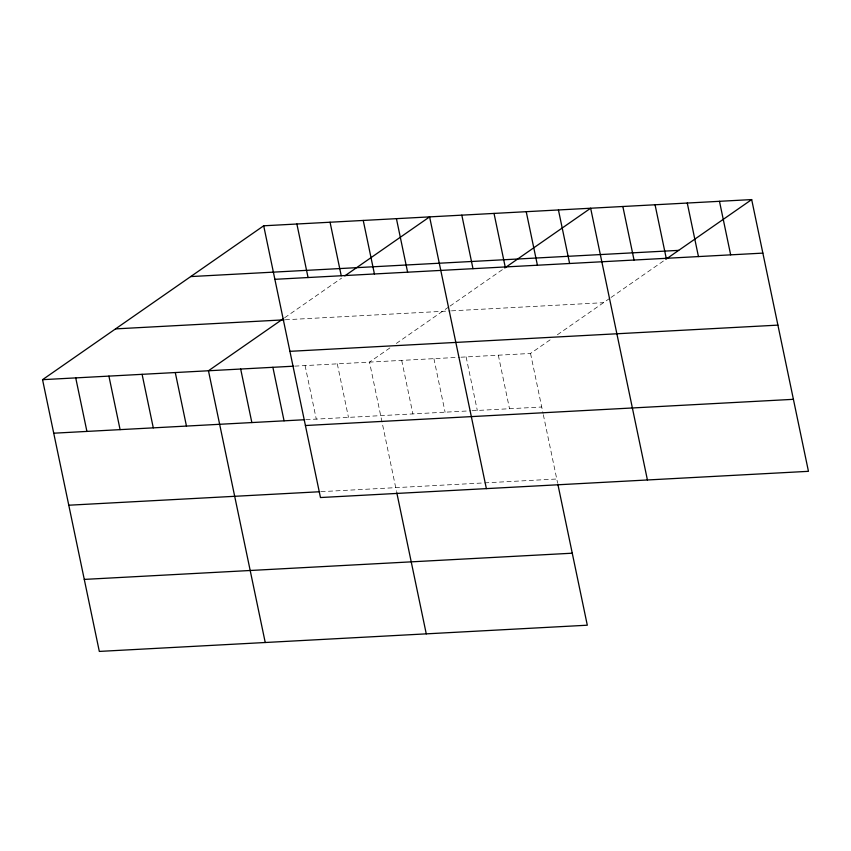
<?xml version="1.0" encoding="UTF-8"?>
<svg xmlns="http://www.w3.org/2000/svg" width="851" height="851" viewBox="0 0 851 851"><rect width="100%" height="100%" fill="white"/><g stroke="black" fill="none" stroke-linecap="round" stroke-linejoin="round"><path stroke-width="0.64" stroke-dasharray="4.25 3.19" d="M284.67 317.742L341.591 278.128M389.896 347.931L369.504 362.111L396.534 491.495M396.332 343.442L448.924 306.849M449.998 306.105L502.633 269.48M460.965 357.207L530.535 353.463L550.927 339.283M557.362 334.794L609.954 298.201M611.029 297.456L663.663 260.832M285.308 319.774L450.211 310.923M451.498 310.849L603.519 302.69M294.776 366.132L459.678 357.271M305.966 419.66L470.858 410.799M472.156 410.735L541.715 407.001M321.008 491.665L483.325 482.953M484.623 482.879L556.767 479.007M530.535 353.463L543.066 413.426M543.332 414.714L557.565 482.847M498.324 355.197L509.515 408.725M466.125 356.931L477.305 410.459M433.914 358.654L445.094 412.182M401.704 360.388L412.895 413.916M337.294 363.845L348.474 417.373M305.084 365.579L316.274 419.107"/><path stroke-width="1.28" d="M557.83 484.123L587.307 625.208L99.322 651.419L42.55 379.674L263.693 225.792L751.678 199.581L808.45 471.326L320.465 497.537L263.693 225.792M283.596 318.487L208.463 370.759L265.235 642.505M344.815 275.884L429.606 216.877L486.378 488.623M504.781 267.98L590.647 208.229L647.42 479.975M665.812 259.332L751.678 199.581M190.72 276.575L678.704 250.364M274.873 279.319L762.858 253.119M115.523 328.89L284.021 319.848M289.925 351.335L777.91 325.125M42.55 379.674L293.489 366.196M53.73 433.202L304.679 419.724M305.424 425.521L793.409 399.321M68.771 505.217L319.721 491.74M84.281 579.403L572.266 553.203M719.478 201.315L730.658 254.843M687.268 203.049L698.448 256.576M655.057 204.772L666.237 258.3M622.847 206.506L634.038 260.034M558.437 209.963L569.617 263.491M526.226 211.697L537.417 265.225M494.027 213.42L505.207 266.948M461.816 215.154L472.996 268.682M396.428 218.664L407.608 272.192M363.239 220.441L374.429 273.979M396.8 492.772L426.266 633.857M330.06 222.228L341.24 275.756M296.882 224.004L308.062 277.543M272.884 367.302L284.064 420.83M240.673 369.036L251.853 422.564M175.285 372.547L186.465 426.074M142.096 374.323L153.286 427.851M108.917 376.11L120.097 429.638M75.728 377.887L86.919 431.425"/></g></svg>
